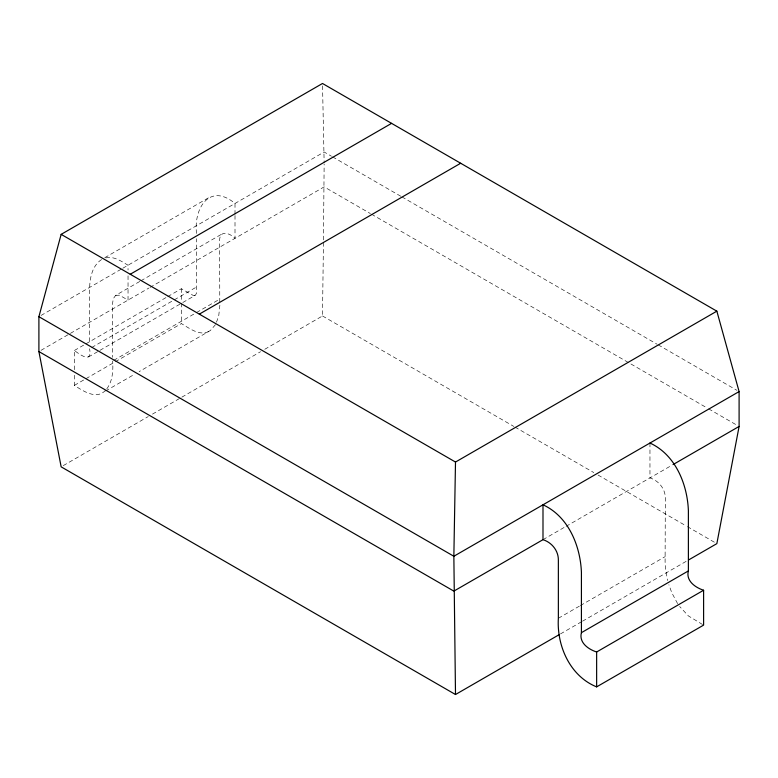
<?xml version="1.0" encoding="UTF-8"?>
<svg xmlns="http://www.w3.org/2000/svg" width="778" height="778" viewBox="0 0 778 778"><rect width="100%" height="100%" fill="white"/><g stroke="black" fill="none" stroke-linecap="round" stroke-linejoin="round"><path stroke-width="0.58" stroke-dasharray="3.89 2.92" d="M264.773 349.283L322.5 315.956L323.454 241.161M323.463 239.955L324.144 164.022M649.961 443.032L649.961 477.906C658.859 480.765 665.472 489.002 665.326 498.406L665.093 562.202L665.394 568.183L667.612 580.582M219.873 305.161L218.725 315.975L215.953 323.638M106.781 388.874C112.703 380.977 113.267 370.474 112.674 360.963M215.487 324.64L210.43 330.465L139.116 371.641M74.396 369.725L74.396 350.489C82.069 356.343 92.135 362.713 89.616 348.739M182.781 302.525L195.366 295.261L196.591 293.111L196.581 238.7M105.516 390.332C96.472 400.203 82.876 390.877 74.396 385.363L74.396 374.539M101.617 259.512C92.193 265.658 89.849 277.902 89.616 288.395L89.616 343.905M235.005 214.29L235.005 203.466C209.36 182.042 193.255 209.019 196.581 233.877M139.797 281.432L115.679 295.358L113.257 298.733L112.674 302.846L112.674 357.326M235.005 215.487L235.005 238.331C229.024 232.35 219.163 230.045 219.639 241.083L219.775 302.778M104.758 257.693L208.582 197.758M41.001 315.469L121.747 268.857M122.798 268.245L324.144 152.002L331.496 156.242M140.847 280.829L222.644 233.604M41.001 350.343L69.31 333.995M70.36 333.392L149.016 287.986M150.057 287.374L324.144 186.876L370.367 213.561M74.396 350.489L84.88 344.43M85.93 343.827L166.677 297.206M167.727 296.603L181.362 288.735L193.314 295.484L195.366 295.261M91.716 347.523L196.581 286.975M88.4 357.014L98.884 350.956M99.934 350.353L181.731 303.128M113.714 360.36L195.521 313.135M196.562 312.523L219.639 299.209M74.396 385.363L84.88 379.304M85.93 378.701L114.249 362.354M115.29 361.751L181.362 323.599C189.667 328.335 200.695 337.36 210.43 330.465M105.555 391.013L133.874 374.665M63.251 465.633L148.267 416.551M152.469 414.12L180.807 397.762M181.848 397.159L260.572 351.705M542.995 539.669L565.013 526.949M566.063 526.346L671.988 465.195M558.361 618.277L579.338 606.169M580.388 605.566L665.326 556.523M560.461 633.924L581.458 621.807M582.508 621.194L686.41 561.21M115.679 295.358L119.355 295.173L128.039 300.094L128.039 274.838M105.866 257.907C114.035 255.865 121.387 261.398 128.039 265.22L128.039 270.034M332.546 156.855L400.835 196.28M401.886 196.883L657.157 344.265M658.207 344.868L736.999 390.361M371.417 214.164L707.581 408.246M708.632 408.858L736.999 425.235M322.5 315.956L513.888 426.461M514.939 427.064L593.809 472.596M598.019 475.027L686.352 526.025M687.402 526.638L714.749 542.422M702.573 624.52L688.384 615.913L679.661 606.509M677.628 603.679L671.803 592.739L668.856 584.696M322.549 85.881L324.144 162.826M181.362 288.735L181.362 301.961M181.362 303.157L181.362 323.599"/><path stroke-width="1.17" d="M688.511 559.995L716.849 543.637L739.1 426.441L739.1 391.577L716.849 311.161L455.5 462.044L453.856 556.26L455.5 694.521L559.411 634.527M542.995 539.669L542.995 504.796C568.436 516.446 580.359 545.806 581.419 572.326L581.419 632.67C578.754 642.667 588.363 649.299 596.638 652.003L703.604 590.249L703.604 625.113L596.638 686.877C569.934 676.092 556.659 645.711 558.361 618.277L558.361 560.16C558.507 550.756 551.894 542.529 542.995 539.669L453.856 591.124L38.9 351.559L38.9 316.685L61.151 234.363L322.5 83.479L716.849 311.161M649.961 443.032C675.401 454.692 687.334 484.052 688.384 510.572L688.384 570.916C685.719 580.903 695.328 587.546 703.604 590.249M130.237 274.255L391.577 123.362M199.314 314.137L460.664 163.254M739.1 391.577L453.856 556.26L38.9 316.685M673.028 464.592L739.1 426.441M581.419 632.67L688.384 570.916M61.151 234.363L455.5 462.044M455.5 694.521L61.151 466.839L38.9 351.559M596.638 652.003L596.638 686.877"/></g></svg>
